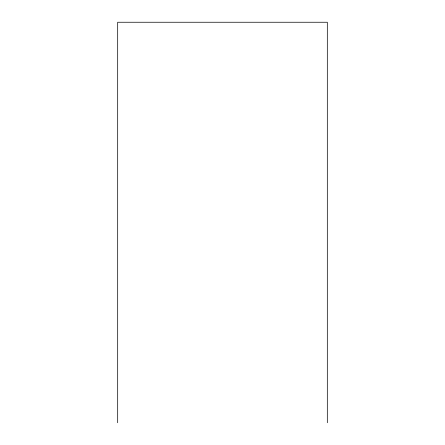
<?xml version="1.0" encoding="UTF-8"?>
<svg xmlns="http://www.w3.org/2000/svg" width="445" height="445" viewBox="0 0 445 445"><rect width="100%" height="100%" fill="white"/><g stroke="black" fill="none" stroke-linecap="round" stroke-linejoin="round"><path stroke-width="0.67" d="M327.32 422.75L327.32 22.25L117.68 22.25L117.68 422.75"/></g></svg>
